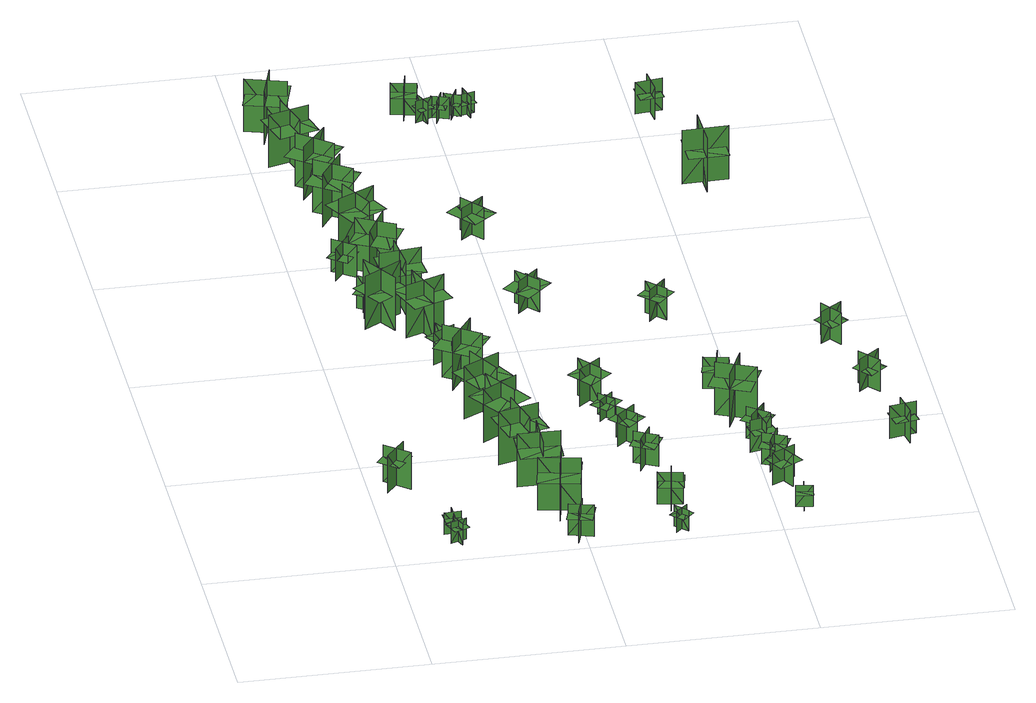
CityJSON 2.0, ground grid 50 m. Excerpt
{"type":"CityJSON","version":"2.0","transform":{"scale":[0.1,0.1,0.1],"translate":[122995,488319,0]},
"CityObjects":{
"tree1":{"type":"SolitaryVegetationObject","geometry":[{"type":"MultiSurface","lod":"1","boundaries":[[[0,1,2]],[[0,2,3]],[[4,5,6]],[[4,6,7]],[[8,9,10]],[[8,10,11]],[[8,11,12]],[[8,12,13]]]}]},
"tree2":{"type":"SolitaryVegetationObject","geometry":[{"type":"MultiSurface","lod":"1","boundaries":[[[14,15,16]],[[14,16,17]],[[18,19,20]],[[18,20,21]],[[22,23,24]],[[22,24,25]],[[22,25,26]],[[22,26,27]]]}]},
"tree3":{"type":"SolitaryVegetationObject","geometry":[{"type":"MultiSurface","lod":"1","boundaries":[[[28,29,30]],[[28,30,31]],[[32,33,34]],[[32,34,35]],[[36,37,38]],[[36,38,39]],[[36,39,40]],[[36,40,41]]]}]},
"tree4":{"type":"SolitaryVegetationObject","geometry":[{"type":"MultiSurface","lod":"1","boundaries":[[[42,43,44]],[[42,44,45]],[[46,47,48]],[[46,48,49]],[[50,51,52]],[[50,52,53]],[[50,53,54]],[[50,54,55]]]}]},
"tree5":{"type":"SolitaryVegetationObject","geometry":[{"type":"MultiSurface","lod":"1","boundaries":[[[56,57,58]],[[56,58,59]],[[60,61,62]],[[60,62,63]],[[64,65,66]],[[64,66,67]],[[64,67,68]],[[64,68,69]]]}]},
"tree6":{"type":"SolitaryVegetationObject","geometry":[{"type":"MultiSurface","lod":"1","boundaries":[[[70,71,72]],[[70,72,73]],[[74,75,76]],[[74,76,77]],[[78,79,80]],[[78,80,81]],[[78,81,82]],[[78,82,83]]]}]},
"tree7":{"type":"SolitaryVegetationObject","geometry":[{"type":"MultiSurface","lod":"1","boundaries":[[[84,85,86]],[[84,86,87]],[[88,89,90]],[[88,90,91]],[[92,93,94]],[[92,94,95]],[[92,95,96]],[[92,96,97]]]}]},
"tree8":{"type":"SolitaryVegetationObject","geometry":[{"type":"MultiSurface","lod":"1","boundaries":[[[98,99,100]],[[98,100,101]],[[102,103,104]],[[102,104,105]],[[106,107,108]],[[106,108,109]],[[106,110,111]],[[106,111,107]]]}]},
"tree9":{"type":"SolitaryVegetationObject","geometry":[{"type":"MultiSurface","lod":"1","boundaries":[[[112,113,114]],[[112,114,115]],[[116,117,118]],[[116,118,119]],[[120,121,122]],[[120,122,123]],[[120,124,125]],[[120,125,121]]]}]},
"tree10":{"type":"SolitaryVegetationObject","geometry":[{"type":"MultiSurface","lod":"1","boundaries":[[[126,127,128]],[[126,128,129]],[[130,131,132]],[[130,132,133]],[[134,135,136]],[[134,136,137]],[[134,137,138]],[[134,138,139]]]}]},
"tree11":{"type":"SolitaryVegetationObject","geometry":[{"type":"MultiSurface","lod":"1","boundaries":[[[140,141,142]],[[140,142,143]],[[144,145,146]],[[144,146,147]],[[148,149,150]],[[148,150,151]],[[148,152,153]],[[148,153,149]]]}]},
"tree12":{"type":"SolitaryVegetationObject","geometry":[{"type":"MultiSurface","lod":"1","boundaries":[[[154,155,156]],[[154,156,157]],[[158,159,160]],[[158,160,161]],[[162,163,164]],[[162,164,165]],[[162,165,166]],[[162,166,167]]]}]},
"tree13":{"type":"SolitaryVegetationObject","geometry":[{"type":"MultiSurface","lod":"1","boundaries":[[[168,169,170]],[[168,170,171]],[[172,173,174]],[[172,174,175]],[[176,177,178]],[[176,178,179]],[[176,179,180]],[[176,180,181]]]}]},
"tree14":{"type":"SolitaryVegetationObject","geometry":[{"type":"MultiSurface","lod":"1","boundaries":[[[182,183,184]],[[182,184,185]],[[186,187,188]],[[186,188,189]],[[190,191,192]],[[190,192,193]],[[190,193,194]],[[190,194,195]]]}]},
"tree15":{"type":"SolitaryVegetationObject","geometry":[{"type":"MultiSurface","lod":"1","boundaries":[[[196,197,198]],[[196,198,199]],[[200,201,202]],[[200,202,203]],[[204,205,206]],[[204,206,207]],[[204,207,208]],[[204,208,209]]]}]},
"tree16":{"type":"SolitaryVegetationObject","geometry":[{"type":"MultiSurface","lod":"1","boundaries":[[[210,211,212]],[[210,212,213]],[[214,215,216]],[[214,216,217]],[[218,219,220]],[[218,220,221]],[[218,221,222]],[[218,222,223]]]}]},
"tree17":{"type":"SolitaryVegetationObject","geometry":[{"type":"MultiSurface","lod":"1","boundaries":[[[224,225,226]],[[224,226,227]],[[228,229,230]],[[228,230,231]],[[232,233,234]],[[232,234,235]],[[232,235,236]],[[232,236,237]]]}]},
"tree18":{"type":"SolitaryVegetationObject","geometry":[{"type":"MultiSurface","lod":"1","boundaries":[[[238,239,240]],[[238,240,241]],[[242,243,244]],[[242,244,245]],[[246,247,248]],[[246,248,249]],[[246,249,250]],[[246,250,251]]]}]},
"tree19":{"type":"SolitaryVegetationObject","geometry":[{"type":"MultiSurface","lod":"1","boundaries":[[[252,253,254]],[[252,254,255]],[[256,257,258]],[[256,258,259]],[[260,261,262]],[[260,262,263]],[[260,263,264]],[[260,264,265]]]}]},
"tree20":{"type":"SolitaryVegetationObject","geometry":[{"type":"MultiSurface","lod":"1","boundaries":[[[266,267,268]],[[266,268,269]],[[270,271,272]],[[270,272,273]],[[274,275,276]],[[274,276,277]],[[274,277,278]],[[274,278,279]]]}]},
"tree21":{"type":"SolitaryVegetationObject","geometry":[{"type":"MultiSurface","lod":"1","boundaries":[[[280,281,282]],[[280,282,283]],[[284,285,286]],[[284,286,287]],[[288,289,290]],[[288,290,291]],[[288,291,292]],[[288,292,293]]]}]},
"tree22":{"type":"SolitaryVegetationObject","geometry":[{"type":"MultiSurface","lod":"1","boundaries":[[[294,295,296]],[[294,296,297]],[[298,299,300]],[[298,300,301]],[[302,303,304]],[[302,304,305]],[[302,305,306]],[[302,306,307]]]}]},
"tree23":{"type":"SolitaryVegetationObject","geometry":[{"type":"MultiSurface","lod":"1","boundaries":[[[308,309,310]],[[308,310,311]],[[312,313,314]],[[312,314,315]],[[316,317,318]],[[316,318,319]],[[316,319,320]],[[316,320,321]]]}]},
"tree24":{"type":"SolitaryVegetationObject","geometry":[{"type":"MultiSurface","lod":"1","boundaries":[[[322,323,324]],[[322,324,325]],[[326,327,328]],[[326,328,329]],[[330,331,332]],[[330,332,333]],[[330,333,334]],[[330,334,335]]]}]},
"tree25":{"type":"SolitaryVegetationObject","geometry":[{"type":"MultiSurface","lod":"1","boundaries":[[[336,337,338]],[[336,338,339]],[[340,341,342]],[[340,342,343]],[[344,345,346]],[[344,346,347]],[[344,347,348]],[[344,348,349]]]}]},
"tree26":{"type":"SolitaryVegetationObject","geometry":[{"type":"MultiSurface","lod":"1","boundaries":[[[350,351,352]],[[350,352,353]],[[354,355,356]],[[354,356,357]],[[358,359,360]],[[358,360,361]],[[358,361,362]],[[358,362,363]]]}]},
"tree27":{"type":"SolitaryVegetationObject","geometry":[{"type":"MultiSurface","lod":"1","boundaries":[[[364,365,366]],[[364,366,367]],[[368,369,370]],[[368,370,371]],[[372,373,374]],[[372,374,375]],[[372,375,376]],[[372,376,377]]]}]},
"tree28":{"type":"SolitaryVegetationObject","geometry":[{"type":"MultiSurface","lod":"1","boundaries":[[[378,379,380]],[[378,380,381]],[[382,383,384]],[[382,384,385]],[[386,387,388]],[[386,388,389]],[[386,389,390]],[[386,390,391]]]}]},
"tree29":{"type":"SolitaryVegetationObject","geometry":[{"type":"MultiSurface","lod":"1","boundaries":[[[392,393,394]],[[392,394,395]],[[396,397,398]],[[396,398,399]],[[400,401,402]],[[400,402,403]],[[400,403,404]],[[400,404,405]]]}]},
"tree30":{"type":"SolitaryVegetationObject","geometry":[{"type":"MultiSurface","lod":"1","boundaries":[[[406,407,408]],[[406,408,409]],[[410,411,412]],[[410,412,413]],[[414,415,416]],[[414,416,417]],[[414,417,418]],[[414,418,419]]]}]},
"tree31":{"type":"SolitaryVegetationObject","geometry":[{"type":"MultiSurface","lod":"1","boundaries":[[[420,421,422]],[[420,422,423]],[[424,425,426]],[[424,426,427]],[[428,429,430]],[[428,430,431]],[[428,431,432]],[[428,432,433]]]}]},
"tree32":{"type":"SolitaryVegetationObject","geometry":[{"type":"MultiSurface","lod":"1","boundaries":[[[434,435,436]],[[434,436,437]],[[438,439,440]],[[438,440,441]],[[442,443,444]],[[442,444,445]],[[442,445,446]],[[442,446,447]]]}]},
"tree33":{"type":"SolitaryVegetationObject","geometry":[{"type":"MultiSurface","lod":"1","boundaries":[[[448,449,450]],[[448,450,451]],[[452,453,454]],[[452,454,455]],[[456,457,458]],[[456,458,459]],[[456,457,460]],[[456,460,461]]]}]},
"tree34":{"type":"SolitaryVegetationObject","geometry":[{"type":"MultiSurface","lod":"1","boundaries":[[[462,463,464]],[[462,464,465]],[[466,467,468]],[[466,468,469]],[[470,471,472]],[[470,472,473]],[[470,474,475]],[[470,475,471]]]}]},
"tree35":{"type":"SolitaryVegetationObject","geometry":[{"type":"MultiSurface","lod":"1","boundaries":[[[476,477,478]],[[476,478,479]],[[480,481,482]],[[480,482,483]],[[484,485,486]],[[484,486,487]],[[484,487,488]],[[484,488,489]]]}]},
"tree36":{"type":"SolitaryVegetationObject","geometry":[{"type":"MultiSurface","lod":"1","boundaries":[[[490,491,492]],[[490,492,493]],[[494,495,496]],[[494,496,497]],[[498,499,500]],[[498,500,501]],[[498,502,503]],[[498,503,499]]]}]},
"tree37":{"type":"SolitaryVegetationObject","geometry":[{"type":"MultiSurface","lod":"1","boundaries":[[[504,505,506]],[[504,506,507]],[[508,509,510]],[[508,510,511]],[[512,513,514]],[[512,514,515]],[[512,515,516]],[[512,516,517]]]}]},
"tree38":{"type":"SolitaryVegetationObject","geometry":[{"type":"MultiSurface","lod":"1","boundaries":[[[518,519,520]],[[518,520,521]],[[522,523,524]],[[522,524,525]],[[526,527,528]],[[526,528,529]],[[526,529,530]],[[526,530,531]]]}]},
"tree39":{"type":"SolitaryVegetationObject","geometry":[{"type":"MultiSurface","lod":"1","boundaries":[[[532,533,534]],[[532,534,535]],[[536,537,538]],[[536,538,539]],[[540,541,542]],[[540,542,543]],[[540,544,545]],[[540,545,541]]]}]},
"tree40":{"type":"SolitaryVegetationObject","geometry":[{"type":"MultiSurface","lod":"1","boundaries":[[[546,547,548]],[[546,548,549]],[[550,551,552]],[[550,552,553]],[[554,555,556]],[[554,556,557]],[[554,557,558]],[[554,558,559]]]}]},
"tree41":{"type":"SolitaryVegetationObject","geometry":[{"type":"MultiSurface","lod":"1","boundaries":[[[560,561,562]],[[560,562,563]],[[564,565,566]],[[564,566,567]],[[568,569,570]],[[568,570,571]],[[568,571,572]],[[568,572,573]]]}]},
"tree42":{"type":"SolitaryVegetationObject","geometry":[{"type":"MultiSurface","lod":"1","boundaries":[[[574,575,576]],[[574,576,577]],[[578,579,580]],[[578,580,581]],[[582,583,584]],[[582,584,585]],[[582,586,587]],[[582,587,583]]]}]},
"tree43":{"type":"SolitaryVegetationObject","geometry":[{"type":"MultiSurface","lod":"1","boundaries":[[[588,589,590]],[[588,590,591]],[[592,593,594]],[[592,594,595]],[[596,597,598]],[[596,598,599]],[[596,600,601]],[[596,601,597]]]}]},
"tree44":{"type":"SolitaryVegetationObject","geometry":[{"type":"MultiSurface","lod":"1","boundaries":[[[602,603,604]],[[602,604,605]],[[606,607,608]],[[606,608,609]],[[610,611,612]],[[610,612,613]],[[610,614,615]],[[610,615,611]]]}]},
"tree45":{"type":"SolitaryVegetationObject","geometry":[{"type":"MultiSurface","lod":"1","boundaries":[[[616,617,618]],[[616,618,619]],[[620,621,622]],[[620,622,623]],[[624,625,626]],[[624,626,627]],[[624,628,629]],[[624,629,625]]]}]},
"tree46":{"type":"SolitaryVegetationObject","geometry":[{"type":"MultiSurface","lod":"1","boundaries":[[[630,631,632]],[[630,632,633]],[[634,635,636]],[[634,636,637]],[[638,639,640]],[[638,640,641]],[[638,642,643]],[[638,643,639]]]}]},
"tree47":{"type":"SolitaryVegetationObject","geometry":[{"type":"MultiSurface","lod":"1","boundaries":[[[644,645,646]],[[644,646,647]],[[648,649,650]],[[648,650,651]],[[652,653,654]],[[652,654,655]],[[652,656,657]],[[652,657,653]]]}]},
"tree48":{"type":"SolitaryVegetationObject","geometry":[{"type":"MultiSurface","lod":"1","boundaries":[[[658,659,660]],[[658,660,661]],[[662,663,664]],[[662,664,665]],[[666,667,668]],[[666,668,669]],[[666,670,671]],[[666,671,667]]]}]}
},
"vertices":[
[95,412,15],[44,348,15],[44,348,123],[95,412,123],[43,406,15],[43,406,123],[106,355,123],[106,355,15],[43,406,89],[22,379,89],[72,339,89],[94,365,89],[115,391,89],[64,432,89],
[156,74,13],[197,89,13],[197,89,74],[156,74,74],[183,61,13],[167,103,13],[167,103,74],[183,61,74],[183,61,57],[203,69,57],[187,111,57],[167,103,57],[146,95,57],[162,53,57],
[171,103,12],[170,148,12],[170,148,74],[171,103,74],[191,125,12],[147,123,12],[147,123,74],[191,125,74],[191,125,57],[191,147,57],[146,145,57],[147,123,57],[148,101,57],[192,102,57],
[494,80,13],[474,17,13],[474,17,105],[494,80,105],[454,60,13],[518,41,13],[518,41,105],[454,60,105],[454,60,79],[445,28,79],[508,9,79],[518,41,79],[528,72,79],[464,91,79],
[448,138,11],[471,247,11],[471,247,165],[448,138,165],[510,178,11],[402,202,11],[402,202,165],[510,178,165],[510,178,121],[522,232,121],[414,256,121],[402,202,121],[390,147,121],[498,124,121],
[430,274,10],[432,385,10],[432,385,164],[430,274,164],[484,325,10],[373,327,10],[373,327,164],[484,325,164],[484,325,121],[485,380,121],[374,383,121],[373,327,121],[372,272,121],[482,270,121],
[454,473,10],[347,444,10],[347,444,164],[454,473,164],[390,510,10],[419,403,10],[419,403,164],[390,510,164],[390,510,120],[337,496,120],[365,389,120],[419,403,120],[472,417,120],[444,524,120],
[197,1242,9],[138,1284,9],[138,1284,103],[197,1242,103],[189,1286,9],[189,1286,103],[147,1228,103],[147,1228,9],[191,1242,67],[140,1279,67],[123,1255,67],[174,1218,67],[209,1267,67],[158,1303,67],
[139,1171,10],[241,1235,10],[241,1235,165],[139,1171,165],[213,1154,10],[213,1154,165],[149,1256,165],[149,1256,10],[143,1179,105],[232,1235,105],[206,1276,105],[117,1220,105],[170,1136,105],[259,1192,105],
[407,549,9],[349,643,9],[349,643,163],[407,549,163],[424,621,9],[330,562,9],[330,562,163],[424,621,163],[424,621,120],[395,668,120],[301,609,120],[330,562,120],[360,516,120],[454,574,120],
[153,1481,10],[110,1423,10],[110,1423,104],[153,1481,104],[108,1474,10],[108,1474,104],[166,1431,104],[166,1431,10],[152,1475,68],[115,1425,68],[138,1407,68],[176,1458,68],[128,1493,68],[90,1443,68],
[401,739,9],[304,687,9],[304,687,163],[401,739,163],[331,761,9],[383,664,9],[383,664,163],[331,761,163],[331,761,120],[282,735,120],[334,638,120],[383,664,120],[432,690,120],[380,787,120],
[288,905,9],[379,843,9],[379,843,162],[288,905,162],[301,833,9],[363,924,9],[363,924,162],[301,833,162],[301,833,119],[346,801,119],[409,893,119],[363,924,119],[318,955,119],[255,864,119],
[322,957,9],[290,1016,9],[290,1016,102],[322,957,102],[335,1000,9],[277,968,9],[277,968,102],[335,1000,102],[335,1000,76],[319,1029,76],[261,997,76],[277,968,76],[293,939,76],[351,971,76],
[233,1113,9],[337,1151,9],[337,1151,163],[233,1113,163],[299,1082,9],[261,1186,9],[261,1186,163],[299,1082,163],[299,1082,120],[351,1101,120],[314,1205,120],[261,1186,120],[209,1167,120],[247,1063,120],
[243,1338,10],[254,1228,10],[254,1228,164],[243,1338,164],[196,1281,10],[306,1292,10],[306,1292,164],[196,1281,164],[196,1281,121],[201,1226,121],[311,1237,121],[306,1292,121],[301,1347,121],[191,1336,121],
[264,1416,11],[167,1468,11],[167,1468,165],[264,1416,165],[243,1486,11],[191,1389,11],[191,1389,165],[243,1486,165],[243,1486,122],[194,1513,122],[142,1415,122],[191,1389,122],[239,1363,122],[292,1460,122],
[167,1637,11],[218,1538,11],[218,1538,165],[167,1637,165],[144,1567,11],[243,1617,11],[243,1617,165],[144,1567,165],[144,1567,122],[170,1517,122],[268,1568,122],[243,1617,122],[218,1666,122],[119,1616,122],
[187,1785,12],[127,1692,12],[127,1692,166],[187,1785,166],[115,1770,12],[208,1709,12],[208,1709,166],[115,1770,166],[115,1770,123],[85,1724,123],[177,1663,123],[208,1709,123],[238,1756,123],[145,1816,123],
[96,1910,11],[184,1842,11],[184,1842,165],[96,1910,165],[105,1837,11],[173,1925,11],[173,1925,165],[105,1837,165],[105,1837,122],[149,1803,122],[217,1891,122],[173,1925,122],[129,1958,122],[61,1871,122],
[154,2043,11],[47,2013,11],[47,2013,165],[154,2043,165],[89,2079,11],[120,1973,11],[120,1973,165],[89,2079,165],[89,2079,122],[36,2064,122],[67,1958,122],[120,1973,122],[173,1988,122],[143,2095,122],
[123,2167,12],[17,2199,12],[17,2199,166],[123,2167,166],[89,2232,12],[57,2126,12],[57,2126,166],[89,2232,166],[89,2232,123],[36,2248,123],[4,2142,123],[57,2126,123],[110,2110,123],[142,2216,123],
[758,26,12],[727,58,12],[727,58,73],[758,26,73],[759,56,12],[727,25,12],[727,25,73],[759,56,73],[759,56,56],[743,71,56],[712,40,56],[727,25,56],[743,9,56],[774,40,56],
[770,163,11],[705,177,11],[705,177,104],[770,163,104],[746,201,11],[733,136,11],[733,136,104],[746,201,104],[746,201,78],[714,207,78],[700,142,78],[733,136,78],[765,129,78],[779,194,78],
[726,401,13],[694,343,13],[694,343,105],[726,401,105],[683,389,13],[742,357,13],[742,357,105],[683,389,105],[683,389,79],[668,360,79],[726,328,79],[742,357,79],[758,386,79],[699,418,79],
[708,520,12],[659,475,12],[659,475,104],[708,520,104],[664,522,12],[709,474,12],[709,474,104],[664,522,104],[664,522,79],[639,500,79],[684,451,79],[709,474,79],[733,496,79],[688,545,79],
[639,645,12],[639,645,74],[676,606,74],[676,606,12],[675,643,12],[675,643,74],[638,607,74],[638,607,12],[680,649,54],[662,668,54],[616,623,54],[634,604,54],[653,585,54],[699,630,54],
[656,693,9],[608,753,9],[608,753,117],[656,693,117],[662,744,9],[602,696,9],[602,696,117],[662,744,117],[662,744,86],[638,774,86],[577,726,86],[602,696,86],[626,665,86],[686,714,86],
[588,1171,14],[588,1171,107],[534,1230,107],[534,1230,14],[534,1174,14],[534,1174,107],[591,1227,107],[591,1227,14],[525,1166,77],[553,1137,77],[623,1202,77],[596,1232,77],[569,1261,77],[498,1196,77],
[459,1557,16],[459,1557,109],[521,1607,109],[521,1607,16],[465,1611,16],[465,1611,109],[514,1551,109],[514,1551,16],[458,1620,79],[427,1595,79],[487,1520,79],[518,1545,79],[550,1570,79],[489,1645,79],
[424,2173,14],[439,2238,14],[439,2238,107],[424,2173,107],[462,2196,14],[397,2211,14],[397,2211,107],[462,2196,107],[462,2196,81],[469,2229,81],[405,2244,81],[397,2211,81],[390,2179,81],[455,2164,81],
[1070,110,15],[1062,66,15],[1062,66,76],[1070,110,76],[1046,93,15],[1089,85,15],[1089,85,76],[1046,93,76],[1046,93,59],[1042,71,59],[1086,64,59],[1089,85,59],[1093,107,59],[1050,115,59],
[1071,248,11],[1009,215,11],[1009,215,105],[1071,248,105],[1025,262,11],[1059,199,11],[1059,199,105],[1025,262,105],[1070,250,74],[1008,217,74],[1025,185,74],[1087,219,74],[995,242,74],[1057,275,74],
[451,2149,20],[495,2168,20],[495,2168,82],[451,2149,82],[479,2138,20],[479,2138,82],[460,2182,82],[460,2182,20],[453,2152,58],[491,2168,58],[483,2186,58],[445,2170,58],[461,2133,58],[499,2150,58],
[1043,334,14],[1014,275,14],[1014,275,106],[1043,334,106],[1001,320,14],[1061,291,14],[1061,291,106],[1001,320,106],[1001,320,80],[987,290,80],[1046,261,80],[1061,291,80],[1075,321,80],[1015,350,80],
[982,378,16],[1038,390,16],[1038,390,110],[982,378,110],[1019,355,16],[1007,410,16],[1007,410,110],[1019,355,110],[1019,355,79],[1007,410,79],[976,403,79],[989,348,79],[1050,362,79],[1037,417,79],
[986,454,14],[1039,413,14],[1039,413,107],[986,454,107],[992,410,14],[1032,463,14],[1032,463,107],[992,410,107],[992,410,81],[1018,390,81],[1058,442,81],[1032,463,81],[1006,483,81],[965,430,81],
[930,593,9],[1031,548,9],[1031,548,163],[930,593,163],[956,524,9],[1001,625,9],[1001,625,163],[956,524,163],[956,524,120],[1006,501,120],[1052,602,120],[1001,625,120],[951,648,120],[905,547,120],
[521,2183,19],[503,2139,19],[503,2139,82],[521,2183,82],[493,2171,19],[493,2171,82],[538,2153,82],[538,2153,19],[522,2180,58],[506,2141,58],[524,2133,58],[540,2172,58],[503,2187,58],[487,2149,58],
[949,682,12],[965,747,12],[965,747,105],[949,682,105],[987,705,12],[923,721,12],[923,721,105],[987,705,105],[987,705,79],[995,737,79],[931,753,79],[923,721,79],[915,689,79],[979,673,79],
[853,1077,11],[899,1125,11],[899,1125,103],[853,1077,103],[897,1078,11],[850,1124,11],[850,1124,103],[897,1078,103],[897,1078,77],[921,1102,77],[873,1148,77],[850,1124,77],[827,1100,77],[874,1054,77],
[543,2154,16],[563,2198,16],[563,2198,78],[543,2154,78],[571,2165,16],[571,2165,78],[528,2185,78],[528,2185,16],[543,2158,54],[560,2196,54],[542,2204,54],[525,2166,54],[561,2149,54],[579,2187,54],
[593,2157,14],[581,2204,14],[581,2204,76],[593,2157,76],[608,2183,14],[608,2183,76],[561,2171,76],[561,2171,14],[590,2160,52],[580,2200,52],[561,2196,52],[571,2155,52],[610,2165,52],[599,2205,52],
[1415,413,7],[1344,399,7],[1344,399,101],[1415,413,101],[1378,438,7],[1378,438,101],[1391,367,101],[1391,367,7],[1411,409,65],[1349,397,65],[1355,369,65],[1417,380,65],[1406,439,65],[1344,427,65],
[1317,688,7],[1363,633,7],[1363,633,100],[1317,688,100],[1313,643,7],[1313,643,100],[1369,689,100],[1369,689,7],[1322,687,64],[1362,638,64],[1385,657,64],[1345,705,64],[1299,667,64],[1339,619,64],
[1267,941,7],[1309,882,7],[1309,882,100],[1267,941,100],[1260,896,7],[1260,896,100],[1318,938,100],[1318,938,7],[1272,938,64],[1308,887,64],[1332,904,64],[1296,955,64],[1247,921,64],[1283,870,64],
[1062,1751,5],[1182,1754,5],[1182,1754,161],[1062,1751,161],[1117,1700,5],[1117,1700,161],[1114,1820,161],[1114,1820,5],[1070,1756,101],[1175,1758,101],[1173,1807,101],[1069,1805,101],[1071,1706,101],[1176,1708,101],
[1079,2121,7],[1008,2112,7],[1008,2112,100],[1079,2121,100],[1044,2148,7],[1044,2148,100],[1052,2077,100],[1052,2077,7],[1075,2117,64],[1013,2110,64],[1016,2081,64],[1079,2088,64],[1071,2148,64],[1009,2140,64]
]}
